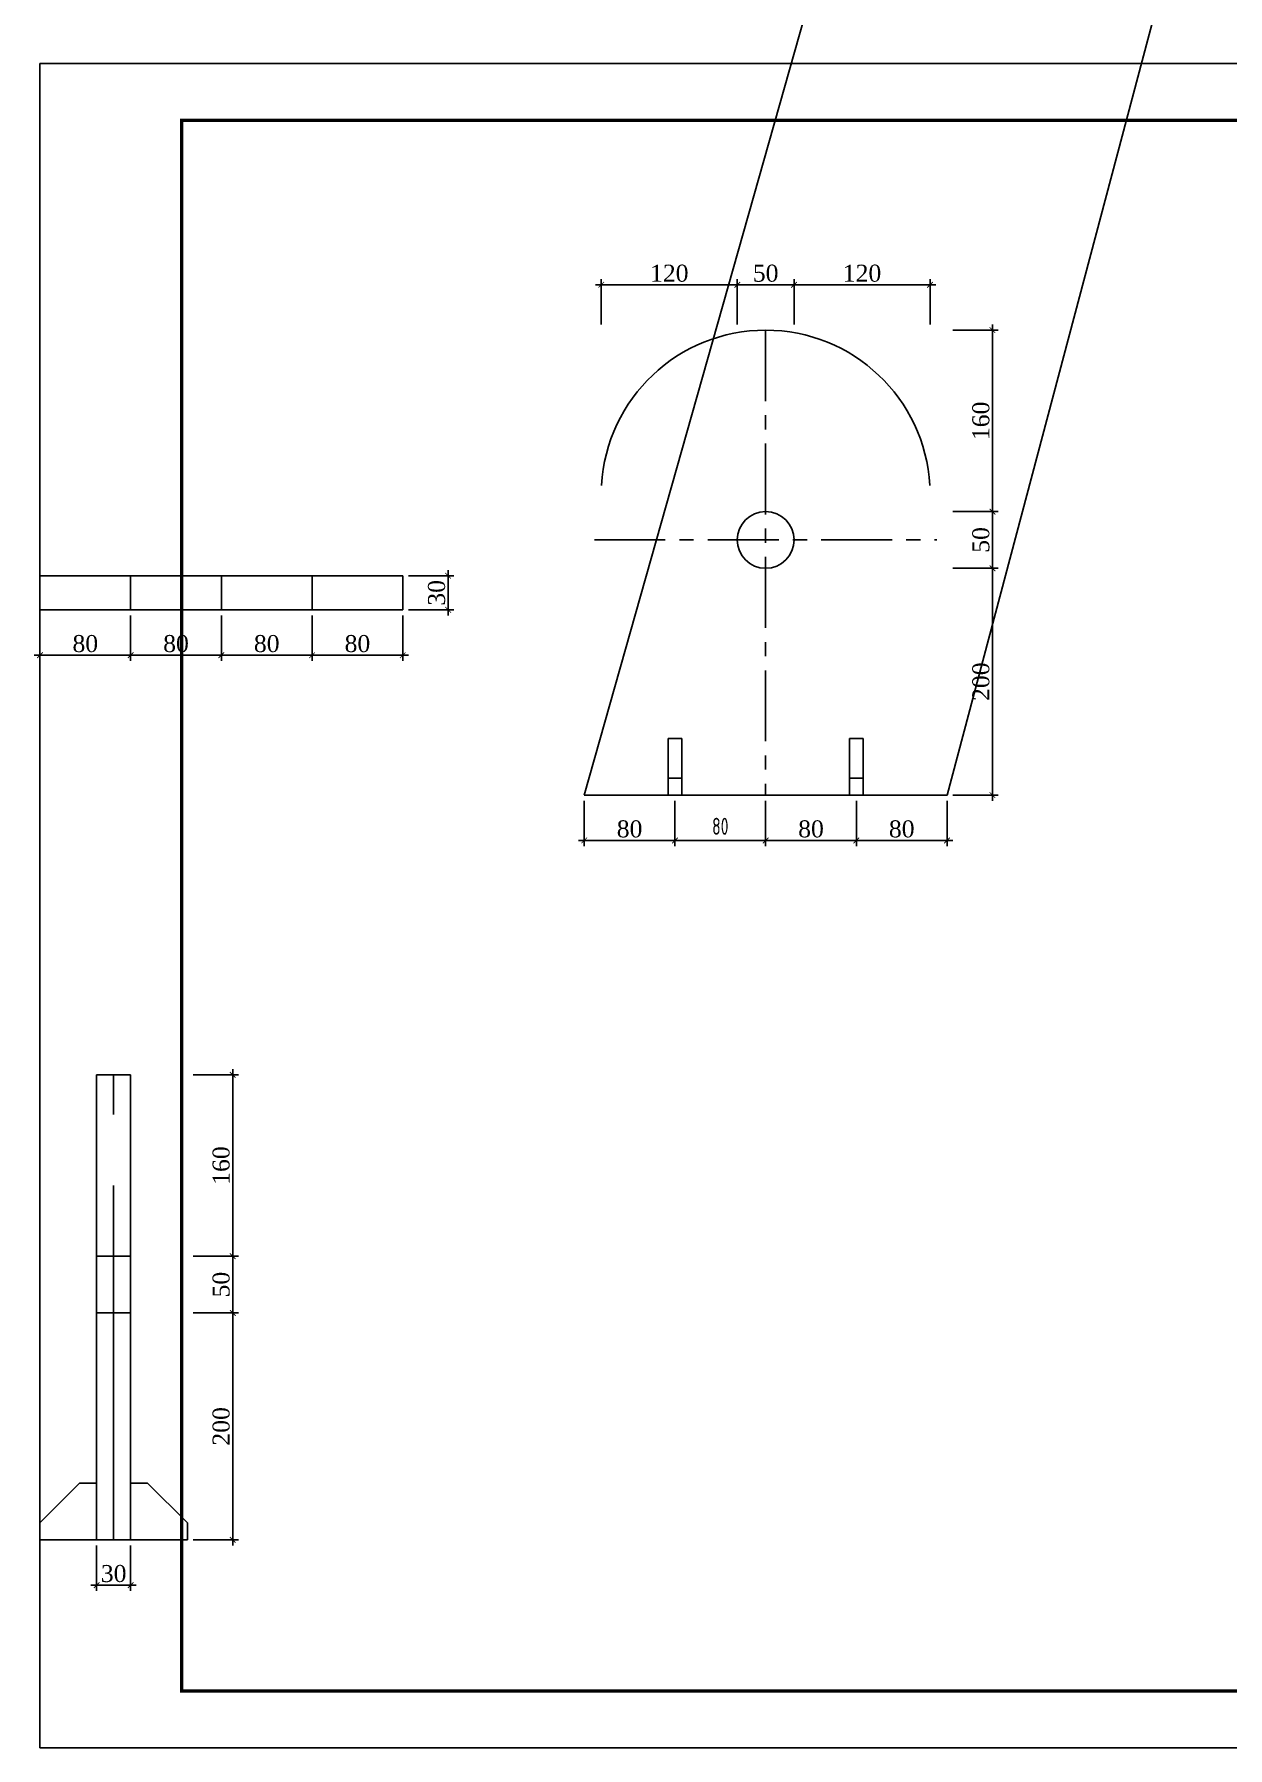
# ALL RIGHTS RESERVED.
# Model space of a CAD drawing. Extents: x -100 to 128588, y 0 to 64527.
# Drawn here: x -100 to 20950, y 12733 to 42951 of the extents above; entities that cross this region are included whole.
import ezdxf
from ezdxf.enums import TextEntityAlignment as Align

# ---------------------------------------------------------------- set-up
doc = ezdxf.new("R2010")
doc.units = 0
doc.header["$LTSCALE"] = 1000
doc.linetypes.add('CENTER', pattern=[2, 1.25, -0.25, 0.25, -0.25])
doc.layers.get('0').update_dxf_attribs({"linetype": 'CONTINUOUS'})
doc.layers.get('Defpoints').update_dxf_attribs({"linetype": 'CONTINUOUS'})
doc.layers.add('1粗实线', color=1, linetype='CONTINUOUS', lineweight=30)
doc.layers.add('HFZT', color=5, linetype='CONTINUOUS', lineweight=15)
doc.styles.add('dd', font='times.ttf')
doc.styles.add('TSSD_Dimension', font='tssdeng.shx', dxfattribs={"width": 0.7, "bigfont": 'hztxt.shx'})
doc.styles.add('TSSD_NORM', font='tssdeng.shx', dxfattribs={"width": 0.7, "bigfont": 'hztxt.shx'})
doc.dimstyles.get("Standard").update_dxf_attribs({"dimtxt": 0.18, "dimasz": 0.18, "dimexe": 0.18, "dimexo": 0.0625, "dimgap": 0.09, "dimtad": 0, "dimtih": 1, "dimtoh": 1, "dimdec": 4, "dimzin": 0, "dimdsep": 46, "dimtxsty": 'Standard', "dimcen": 0.09, "dimadec": 0, "dimazin": 0, "dimtfac": 1, "dimtdec": 4, "dimtofl": 0, "dimtmove": 0, "dimatfit": 3, "dimfxl": 1, "dimtolj": 1, "dimtzin": 0, "dimarcsym": 0})
doc.dimstyles.new('TSSD_100_100', dxfattribs={"dimtxt": 300, "dimasz": 100, "dimexe": 100, "dimexo": 250, "dimgap": 100, "dimtad": 1, "dimdec": 0, "dimzin": 0, "dimdsep": 46, "dimtxsty": 'TSSD_Dimension', "dimblk": 'ARCHTICK', "dimblk1": 'ARCHTICK', "dimblk2": 'ARCHTICK', "dimcen": 0, "dimdle": 100, "dimclrt": 7, "dimadec": 0, "dimazin": 0, "dimtfac": 1, "dimtdec": 0, "dimtix": 1, "dimtmove": 2, "dimatfit": 3, "dimfxl": 1, "dimtolj": 1, "dimtzin": 0, "dimarcsym": 0})

# ---------------------------------------------------------------- blocks, each defined once
blk = doc.blocks.new('DETK')
at = {"color": 7, "linetype": 'Continuous'}
blk.add_lwpolyline([(0, 0), (0, 29700), (42000, 29700), (42000, 0), (0, 0)], dxfattribs=at)
at = {"layer": '1粗实线', "color": 7, "linetype": 'Continuous', "const_width": 60}
blk.add_lwpolyline([(2500, 1000), (2500, 28700), (41000, 28700), (41000, 1000), (2500, 1000)], dxfattribs=at)
at = {"layer": 'HFZT', "color": 2, "style": 'TSSD_NORM', "width": 0.7}
for tag, height, p in [('比例尺', 250, (40275, 3100)), ('图号', 250, (37501, 1700)), ('日期', 250, (40275, 1700)), ('图名', 400, (31926, 1425))]:
    blk.add_attdef(tag, text='', height=height, dxfattribs=at).set_placement(p, align=Align.MIDDLE)
blk = doc.blocks.new('_ArchTick')
at = {"color": 0, "linetype": 'ByBlock', "const_width": 0.15}
blk.add_lwpolyline([(-0.5, -0.5), (0.5, 0.5)], dxfattribs=at)
blk = doc.blocks.new('*D203')
at = {"color": 0, "lineweight": -2, "transparency": 16777216}
for p, q in [((9600, 29433), (9600, 28633)), ((11200, 29433), (11200, 28633)), ((9500, 28733), (11300, 28733))]:
    blk.add_line(p, q, dxfattribs=at)
at = {"layer": 'Defpoints', "color": 0, "transparency": 16777216}
for p in [(9600, 29533), (11200, 29533), (11200, 28733)]:
    blk.add_point(p, dxfattribs=at)
at = {"color": 0, "lineweight": -2, "transparency": 16777216, "xscale": 100, "yscale": 100, "zscale": 100, "rotation": 180}
blk.add_blockref('_ArchTick', (9600, 28733), dxfattribs=at)
at = {"color": 0, "lineweight": -2, "transparency": 16777216, "xscale": 100, "yscale": 100, "zscale": 100}
blk.add_blockref('_ArchTick', (11200, 28733), dxfattribs=at)
at = {"color": 0, "transparency": 16777216, "insert": (10400, 28935), "char_height": 300, "attachment_point": 5, "style": 'dd'}
blk.add_mtext('\\A1;80', dxfattribs=at)
blk = doc.blocks.new('*D204')
at = {"color": 0, "lineweight": -2, "transparency": 16777216}
for p, q in [((11200, 29283), (11200, 28633)), ((12800, 29283), (12800, 28633)), ((11100, 28733), (12900, 28733))]:
    blk.add_line(p, q, dxfattribs=at)
at = {"layer": 'Defpoints', "color": 0, "transparency": 16777216}
for p in [(11200, 29533), (12800, 29533), (12800, 28733)]:
    blk.add_point(p, dxfattribs=at)
at = {"color": 0, "lineweight": -2, "transparency": 16777216, "xscale": 100, "yscale": 100, "zscale": 100, "rotation": 180}
blk.add_blockref('_ArchTick', (11200, 28733), dxfattribs=at)
at = {"color": 0, "lineweight": -2, "transparency": 16777216, "xscale": 100, "yscale": 100, "zscale": 100}
blk.add_blockref('_ArchTick', (12800, 28733), dxfattribs=at)
at = {"color": 7, "transparency": 16777216, "insert": (12000, 28983), "char_height": 300, "attachment_point": 5, "style": 'TSSD_Dimension'}
blk.add_mtext('\\A1;80', dxfattribs=at)
blk = doc.blocks.new('*D205')
at = {"color": 0, "lineweight": -2, "transparency": 16777216}
for p, q in [((12800, 29433), (12800, 28633)), ((14400, 29433), (14400, 28633)), ((12700, 28733), (14500, 28733))]:
    blk.add_line(p, q, dxfattribs=at)
at = {"layer": 'Defpoints', "color": 0, "transparency": 16777216}
for p in [(12800, 29533), (14400, 29533), (14400, 28733)]:
    blk.add_point(p, dxfattribs=at)
at = {"color": 0, "lineweight": -2, "transparency": 16777216, "xscale": 100, "yscale": 100, "zscale": 100, "rotation": 180}
blk.add_blockref('_ArchTick', (12800, 28733), dxfattribs=at)
at = {"color": 0, "lineweight": -2, "transparency": 16777216, "xscale": 100, "yscale": 100, "zscale": 100}
blk.add_blockref('_ArchTick', (14400, 28733), dxfattribs=at)
at = {"color": 0, "transparency": 16777216, "insert": (13600, 28935), "char_height": 300, "attachment_point": 5, "style": 'dd'}
blk.add_mtext('\\A1;80', dxfattribs=at)
blk = doc.blocks.new('*D206')
at = {"color": 0, "lineweight": -2, "transparency": 16777216}
for p, q in [((14400, 29433), (14400, 28633)), ((16000, 29433), (16000, 28633)), ((14300, 28733), (16100, 28733))]:
    blk.add_line(p, q, dxfattribs=at)
at = {"layer": 'Defpoints', "color": 0, "transparency": 16777216}
for p in [(14400, 29533), (16000, 29533), (16000, 28733)]:
    blk.add_point(p, dxfattribs=at)
at = {"color": 0, "lineweight": -2, "transparency": 16777216, "xscale": 100, "yscale": 100, "zscale": 100, "rotation": 180}
blk.add_blockref('_ArchTick', (14400, 28733), dxfattribs=at)
at = {"color": 0, "lineweight": -2, "transparency": 16777216, "xscale": 100, "yscale": 100, "zscale": 100}
blk.add_blockref('_ArchTick', (16000, 28733), dxfattribs=at)
at = {"color": 0, "transparency": 16777216, "insert": (15200, 28935), "char_height": 300, "attachment_point": 5, "style": 'dd'}
blk.add_mtext('\\A1;80', dxfattribs=at)
blk = doc.blocks.new('*D207')
at = {"color": 0, "lineweight": -2, "transparency": 16777216}
for p, q in [((16800, 29433), (16800, 33633)), ((16100, 33533), (16900, 33533)), ((16100, 29533), (16900, 29533))]:
    blk.add_line(p, q, dxfattribs=at)
at = {"layer": 'Defpoints', "color": 0, "transparency": 16777216}
for p in [(16000, 33533), (16800, 33533), (16000, 29533)]:
    blk.add_point(p, dxfattribs=at)
at = {"color": 0, "lineweight": -2, "transparency": 16777216, "xscale": 100, "yscale": 100, "zscale": 100}
for p, rotation in [((16800, 33533), 90), ((16800, 29533), 270)]:
    blk.add_blockref('_ArchTick', p, dxfattribs=dict(at, rotation=rotation))
at = {"color": 0, "transparency": 16777216, "insert": (16597, 31533), "char_height": 300, "attachment_point": 5, "rotation": 90, "style": 'dd'}
blk.add_mtext('\\A1;200', dxfattribs=at)
blk = doc.blocks.new('*D208')
at = {"color": 0, "lineweight": -2, "transparency": 16777216}
for p, q in [((16100, 34533), (16900, 34533)), ((16800, 33433), (16800, 34633)), ((16100, 33533), (16900, 33533))]:
    blk.add_line(p, q, dxfattribs=at)
at = {"layer": 'Defpoints', "color": 0, "transparency": 16777216}
for p in [(16000, 34533), (16800, 34533), (16000, 33533)]:
    blk.add_point(p, dxfattribs=at)
at = {"color": 0, "lineweight": -2, "transparency": 16777216, "xscale": 100, "yscale": 100, "zscale": 100}
for p, rotation in [((16800, 34533), 90), ((16800, 33533), 270)]:
    blk.add_blockref('_ArchTick', p, dxfattribs=dict(at, rotation=rotation))
at = {"color": 0, "transparency": 16777216, "insert": (16597, 34033), "char_height": 300, "attachment_point": 5, "rotation": 90, "style": 'dd'}
blk.add_mtext('\\A1;50', dxfattribs=at)
blk = doc.blocks.new('*D209')
at = {"color": 0, "lineweight": -2, "transparency": 16777216}
for p, q in [((16800, 34433), (16800, 37833)), ((16100, 37733), (16900, 37733)), ((16100, 34533), (16900, 34533))]:
    blk.add_line(p, q, dxfattribs=at)
at = {"layer": 'Defpoints', "color": 0, "transparency": 16777216}
for p in [(16000, 37733), (16800, 37733), (16000, 34533)]:
    blk.add_point(p, dxfattribs=at)
at = {"color": 0, "lineweight": -2, "transparency": 16777216, "xscale": 100, "yscale": 100, "zscale": 100}
for p, rotation in [((16800, 37733), 90), ((16800, 34533), 270)]:
    blk.add_blockref('_ArchTick', p, dxfattribs=dict(at, rotation=rotation))
at = {"color": 0, "transparency": 16777216, "insert": (16597, 36133), "char_height": 300, "attachment_point": 5, "rotation": 90, "style": 'dd'}
blk.add_mtext('\\A1;160', dxfattribs=at)
blk = doc.blocks.new('*D210')
at = {"color": 0, "lineweight": -2, "transparency": 16777216}
for p, q in [((9800, 38533), (12400, 38533)), ((9900, 37833), (9900, 38633)), ((12300, 37833), (12300, 38633))]:
    blk.add_line(p, q, dxfattribs=at)
at = {"layer": 'Defpoints', "color": 0, "transparency": 16777216}
for p in [(12300, 38533), (9900, 37733), (12300, 37733)]:
    blk.add_point(p, dxfattribs=at)
at = {"color": 0, "lineweight": -2, "transparency": 16777216, "xscale": 100, "yscale": 100, "zscale": 100, "rotation": 180}
blk.add_blockref('_ArchTick', (9900, 38533), dxfattribs=at)
at = {"color": 0, "lineweight": -2, "transparency": 16777216, "xscale": 100, "yscale": 100, "zscale": 100}
blk.add_blockref('_ArchTick', (12300, 38533), dxfattribs=at)
at = {"color": 0, "transparency": 16777216, "insert": (11100, 38735), "char_height": 300, "attachment_point": 5, "style": 'dd'}
blk.add_mtext('\\A1;120', dxfattribs=at)
blk = doc.blocks.new('*D211')
at = {"color": 0, "lineweight": -2, "transparency": 16777216}
for p, q in [((12200, 38533), (13400, 38533)), ((12300, 37833), (12300, 38633)), ((13300, 37833), (13300, 38633))]:
    blk.add_line(p, q, dxfattribs=at)
at = {"layer": 'Defpoints', "color": 0, "transparency": 16777216}
for p in [(13300, 38533), (12300, 37733), (13300, 37733)]:
    blk.add_point(p, dxfattribs=at)
at = {"color": 0, "lineweight": -2, "transparency": 16777216, "xscale": 100, "yscale": 100, "zscale": 100, "rotation": 180}
blk.add_blockref('_ArchTick', (12300, 38533), dxfattribs=at)
at = {"color": 0, "lineweight": -2, "transparency": 16777216, "xscale": 100, "yscale": 100, "zscale": 100}
blk.add_blockref('_ArchTick', (13300, 38533), dxfattribs=at)
at = {"color": 0, "transparency": 16777216, "insert": (12800, 38735), "char_height": 300, "attachment_point": 5, "style": 'dd'}
blk.add_mtext('\\A1;50', dxfattribs=at)
blk = doc.blocks.new('*D212')
at = {"color": 0, "lineweight": -2, "transparency": 16777216}
for p, q in [((13200, 38533), (15800, 38533)), ((13300, 37833), (13300, 38633)), ((15700, 37833), (15700, 38633))]:
    blk.add_line(p, q, dxfattribs=at)
at = {"layer": 'Defpoints', "color": 0, "transparency": 16777216}
for p in [(15700, 38533), (13300, 37733), (15700, 37733)]:
    blk.add_point(p, dxfattribs=at)
at = {"color": 0, "lineweight": -2, "transparency": 16777216, "xscale": 100, "yscale": 100, "zscale": 100, "rotation": 180}
blk.add_blockref('_ArchTick', (13300, 38533), dxfattribs=at)
at = {"color": 0, "lineweight": -2, "transparency": 16777216, "xscale": 100, "yscale": 100, "zscale": 100}
blk.add_blockref('_ArchTick', (15700, 38533), dxfattribs=at)
at = {"color": 0, "transparency": 16777216, "insert": (14500, 38735), "char_height": 300, "attachment_point": 5, "style": 'dd'}
blk.add_mtext('\\A1;120', dxfattribs=at)
blk = doc.blocks.new('*D213')
at = {"color": 0, "lineweight": -2, "transparency": 16777216}
for p, q in [((1000, 16300), (1000, 15500)), ((1600, 16300), (1600, 15500)), ((900, 15600), (1700, 15600))]:
    blk.add_line(p, q, dxfattribs=at)
at = {"layer": 'Defpoints', "color": 0, "transparency": 16777216}
for p in [(1000, 16400), (1600, 16400), (1600, 15600)]:
    blk.add_point(p, dxfattribs=at)
at = {"color": 0, "lineweight": -2, "transparency": 16777216, "xscale": 100, "yscale": 100, "zscale": 100, "rotation": 180}
blk.add_blockref('_ArchTick', (1000, 15600), dxfattribs=at)
at = {"color": 0, "lineweight": -2, "transparency": 16777216, "xscale": 100, "yscale": 100, "zscale": 100}
blk.add_blockref('_ArchTick', (1600, 15600), dxfattribs=at)
at = {"color": 0, "transparency": 16777216, "insert": (1300, 15803), "char_height": 300, "attachment_point": 5, "style": 'dd'}
blk.add_mtext('\\A1;30', dxfattribs=at)
blk = doc.blocks.new('*D214')
at = {"color": 0, "lineweight": -2, "transparency": 16777216}
for p, q in [((2700, 20400), (3500, 20400)), ((3400, 16300), (3400, 20500)), ((2700, 16400), (3500, 16400))]:
    blk.add_line(p, q, dxfattribs=at)
at = {"layer": 'Defpoints', "color": 0, "transparency": 16777216}
for p in [(2600, 20400), (3400, 20400), (2600, 16400)]:
    blk.add_point(p, dxfattribs=at)
at = {"color": 0, "lineweight": -2, "transparency": 16777216, "xscale": 100, "yscale": 100, "zscale": 100}
for p, rotation in [((3400, 20400), 90), ((3400, 16400), 270)]:
    blk.add_blockref('_ArchTick', p, dxfattribs=dict(at, rotation=rotation))
at = {"color": 0, "transparency": 16777216, "insert": (3197, 18400), "char_height": 300, "attachment_point": 5, "rotation": 90, "style": 'dd'}
blk.add_mtext('\\A1;200', dxfattribs=at)
blk = doc.blocks.new('*D215')
at = {"color": 0, "lineweight": -2, "transparency": 16777216}
for p, q in [((3400, 20300), (3400, 21500)), ((2700, 21400), (3500, 21400)), ((2700, 20400), (3500, 20400))]:
    blk.add_line(p, q, dxfattribs=at)
at = {"layer": 'Defpoints', "color": 0, "transparency": 16777216}
for p in [(2600, 21400), (3400, 21400), (2600, 20400)]:
    blk.add_point(p, dxfattribs=at)
at = {"color": 0, "lineweight": -2, "transparency": 16777216, "xscale": 100, "yscale": 100, "zscale": 100}
for p, rotation in [((3400, 21400), 90), ((3400, 20400), 270)]:
    blk.add_blockref('_ArchTick', p, dxfattribs=dict(at, rotation=rotation))
at = {"color": 0, "transparency": 16777216, "insert": (3197, 20900), "char_height": 300, "attachment_point": 5, "rotation": 90, "style": 'dd'}
blk.add_mtext('\\A1;50', dxfattribs=at)
blk = doc.blocks.new('*D216')
at = {"color": 0, "lineweight": -2, "transparency": 16777216}
for p, q in [((2700, 24600), (3500, 24600)), ((3400, 21300), (3400, 24700)), ((2700, 21400), (3500, 21400))]:
    blk.add_line(p, q, dxfattribs=at)
at = {"layer": 'Defpoints', "color": 0, "transparency": 16777216}
for p in [(2600, 24600), (3400, 24600), (2600, 21400)]:
    blk.add_point(p, dxfattribs=at)
at = {"color": 0, "lineweight": -2, "transparency": 16777216, "xscale": 100, "yscale": 100, "zscale": 100}
for p, rotation in [((3400, 24600), 90), ((3400, 21400), 270)]:
    blk.add_blockref('_ArchTick', p, dxfattribs=dict(at, rotation=rotation))
at = {"color": 0, "transparency": 16777216, "insert": (3197, 23000), "char_height": 300, "attachment_point": 5, "rotation": 90, "style": 'dd'}
blk.add_mtext('\\A1;160', dxfattribs=at)
blk = doc.blocks.new('*D217')
at = {"color": 0, "lineweight": -2, "transparency": 16777216}
for p, q in [((0, 32700), (0, 31900)), ((1600, 32700), (1600, 31900)), ((-100, 32000), (1700, 32000))]:
    blk.add_line(p, q, dxfattribs=at)
at = {"layer": 'Defpoints', "color": 0, "transparency": 16777216}
for p in [(0, 32800), (1600, 32800), (1600, 32000)]:
    blk.add_point(p, dxfattribs=at)
at = {"color": 0, "lineweight": -2, "transparency": 16777216, "xscale": 100, "yscale": 100, "zscale": 100, "rotation": 180}
blk.add_blockref('_ArchTick', (0, 32000), dxfattribs=at)
at = {"color": 0, "lineweight": -2, "transparency": 16777216, "xscale": 100, "yscale": 100, "zscale": 100}
blk.add_blockref('_ArchTick', (1600, 32000), dxfattribs=at)
at = {"color": 0, "transparency": 16777216, "insert": (800, 32203), "char_height": 300, "attachment_point": 5, "style": 'dd'}
blk.add_mtext('\\A1;80', dxfattribs=at)
blk = doc.blocks.new('*D218')
at = {"color": 0, "lineweight": -2, "transparency": 16777216}
for p, q in [((1600, 32700), (1600, 31900)), ((3200, 32700), (3200, 31900)), ((1500, 32000), (3300, 32000))]:
    blk.add_line(p, q, dxfattribs=at)
at = {"layer": 'Defpoints', "color": 0, "transparency": 16777216}
for p in [(1600, 32800), (3200, 32800), (3200, 32000)]:
    blk.add_point(p, dxfattribs=at)
at = {"color": 0, "lineweight": -2, "transparency": 16777216, "xscale": 100, "yscale": 100, "zscale": 100, "rotation": 180}
blk.add_blockref('_ArchTick', (1600, 32000), dxfattribs=at)
at = {"color": 0, "lineweight": -2, "transparency": 16777216, "xscale": 100, "yscale": 100, "zscale": 100}
blk.add_blockref('_ArchTick', (3200, 32000), dxfattribs=at)
at = {"color": 0, "transparency": 16777216, "insert": (2400, 32203), "char_height": 300, "attachment_point": 5, "style": 'dd'}
blk.add_mtext('\\A1;80', dxfattribs=at)
blk = doc.blocks.new('*D219')
at = {"color": 0, "lineweight": -2, "transparency": 16777216}
for p, q in [((3200, 32700), (3200, 31900)), ((4800, 32700), (4800, 31900)), ((3100, 32000), (4900, 32000))]:
    blk.add_line(p, q, dxfattribs=at)
at = {"layer": 'Defpoints', "color": 0, "transparency": 16777216}
for p in [(3200, 32800), (4800, 32800), (4800, 32000)]:
    blk.add_point(p, dxfattribs=at)
at = {"color": 0, "lineweight": -2, "transparency": 16777216, "xscale": 100, "yscale": 100, "zscale": 100, "rotation": 180}
blk.add_blockref('_ArchTick', (3200, 32000), dxfattribs=at)
at = {"color": 0, "lineweight": -2, "transparency": 16777216, "xscale": 100, "yscale": 100, "zscale": 100}
blk.add_blockref('_ArchTick', (4800, 32000), dxfattribs=at)
at = {"color": 0, "transparency": 16777216, "insert": (4000, 32203), "char_height": 300, "attachment_point": 5, "style": 'dd'}
blk.add_mtext('\\A1;80', dxfattribs=at)
blk = doc.blocks.new('*D220')
at = {"color": 0, "lineweight": -2, "transparency": 16777216}
for p, q in [((4800, 32700), (4800, 31900)), ((6400, 32700), (6400, 31900)), ((4700, 32000), (6500, 32000))]:
    blk.add_line(p, q, dxfattribs=at)
at = {"layer": 'Defpoints', "color": 0, "transparency": 16777216}
for p in [(4800, 32800), (6400, 32800), (6400, 32000)]:
    blk.add_point(p, dxfattribs=at)
at = {"color": 0, "lineweight": -2, "transparency": 16777216, "xscale": 100, "yscale": 100, "zscale": 100, "rotation": 180}
blk.add_blockref('_ArchTick', (4800, 32000), dxfattribs=at)
at = {"color": 0, "lineweight": -2, "transparency": 16777216, "xscale": 100, "yscale": 100, "zscale": 100}
blk.add_blockref('_ArchTick', (6400, 32000), dxfattribs=at)
at = {"color": 0, "transparency": 16777216, "insert": (5600, 32203), "char_height": 300, "attachment_point": 5, "style": 'dd'}
blk.add_mtext('\\A1;80', dxfattribs=at)
blk = doc.blocks.new('*D221')
at = {"color": 0, "lineweight": -2, "transparency": 16777216}
for p, q in [((6500, 33400), (7300, 33400)), ((7200, 32700), (7200, 33500)), ((6500, 32800), (7300, 32800))]:
    blk.add_line(p, q, dxfattribs=at)
at = {"layer": 'Defpoints', "color": 0, "transparency": 16777216}
for p in [(6400, 33400), (7200, 33400), (6400, 32800)]:
    blk.add_point(p, dxfattribs=at)
at = {"color": 0, "lineweight": -2, "transparency": 16777216, "xscale": 100, "yscale": 100, "zscale": 100}
for p, rotation in [((7200, 33400), 90), ((7200, 32800), 270)]:
    blk.add_blockref('_ArchTick', p, dxfattribs=dict(at, rotation=rotation))
at = {"color": 0, "transparency": 16777216, "insert": (6997, 33100), "char_height": 300, "attachment_point": 5, "rotation": 90, "style": 'dd'}
blk.add_mtext('\\A1;30', dxfattribs=at)

msp = doc.modelspace()

# ---------------------------------------------------------------- linework, layer by layer
for p, q in [((9600, 29532.74954), (19504.49685, 64526.93494)), ((16000, 29532.74954), (25295.50315, 64526.93494)), ((0, 33400), (6400, 33400)), ((0, 32800), (0, 33400)), ((1600, 32800), (1600, 33400)), ((3200, 32800), (3200, 33400)), ((4800, 32800), (4800, 33400)), ((6400, 32800), (6400, 33400)), ((0, 32800), (6400, 32800)), ((11080, 29532.74954), (11080, 30532.74954)), ((11080, 30532.74954), (11320, 30532.74954)), ((11320, 29532.74954), (11320, 30532.74954)), ((14280, 29532.74954), (14280, 30532.74954)), ((14280, 30532.74954), (14520, 30532.74954)), ((14520, 29532.74954), (14520, 30532.74954)), ((11080, 29832.74954), (11320, 29832.74954)), ((14280, 29832.74954), (14520, 29832.74954)), ((9600, 29532.74954), (16000, 29532.74954)), ((1000, 16400), (1000, 24600)), ((1000, 24600), (1600, 24600)), ((1600, 16400), (1600, 24600)), ((1000, 21400), (1600, 21400)), ((1000, 20400), (1600, 20400)), ((0, 16700), (700, 17400)), ((700, 17400), (1000, 17400)), ((1600, 17400), (1900, 17400)), ((1900, 17400), (2600, 16700)), ((0, 16400), (0, 16700)), ((2600, 16700), (2600, 16400)), ((0, 16400), (1000, 16400)), ((1000, 16400), (1600, 16400)), ((1600, 16400), (2600, 16400))]:
    msp.add_line(p, q)
at = {"linetype": 'CENTER'}
for p, q in [((12800, 37732.74954), (12800, 29532.74954)), ((9780, 34032.74954), (15820, 34032.74954))]:
    msp.add_line(p, q, dxfattribs=at)
at = {"linetype": 'CENTER', "ltscale": 5}
msp.add_line((1300, 16400), (1300, 24600), dxfattribs=at)
msp.add_circle((12800, 34032.74954), 500)
msp.add_arc((12800, 34832.74954), 2900, 3.191164621, 176.808835379)

# ---------------------------------------------------------------- block references
msp.add_blockref('DETK', (0, 12732.74954))

# ---------------------------------------------------------------- dimensions: what is measured, and where the dimension line sits
for p1, p2, distance, text, override, picture, middle in [((9900, 37732.74954), (12300, 37732.74954), 800, '120', {"dimtxt": 300, "dimasz": 100, "dimexe": 100, "dimexo": 100, "dimgap": 50, "dimtad": 1, "dimjust": 0, "dimtih": 1, "dimtxsty": 'dd', "dimblk1": 'ArchTick', "dimblk2": 'ArchTick', "dimsah": 1, "dimdle": 100}, '*D210', (11100, 38735.34507)), ((12300, 37732.74954), (13300, 37732.74954), 800, '50', {"dimtxt": 300, "dimasz": 100, "dimexe": 100, "dimexo": 100, "dimgap": 50, "dimtad": 1, "dimjust": 0, "dimtih": 1, "dimtxsty": 'dd', "dimblk1": 'ArchTick', "dimblk2": 'ArchTick', "dimsah": 1, "dimdle": 100}, '*D211', (12800, 38735.34507)), ((13300, 37732.74954), (15700, 37732.74954), 800, '120', {"dimtxt": 300, "dimasz": 100, "dimexe": 100, "dimexo": 100, "dimgap": 50, "dimtad": 1, "dimjust": 0, "dimtih": 1, "dimtxsty": 'dd', "dimblk1": 'ArchTick', "dimblk2": 'ArchTick', "dimsah": 1, "dimdle": 100}, '*D212', (14500, 38735.34507)), ((16000, 34532.74954), (16000, 37732.74954), -800, '160', {"dimtxt": 300, "dimasz": 100, "dimexe": 100, "dimexo": 100, "dimgap": 50, "dimtad": 1, "dimjust": 0, "dimtih": 0, "dimtxsty": 'dd', "dimblk1": 'ArchTick', "dimblk2": 'ArchTick', "dimsah": 1, "dimdle": 100}, '*D209', (16597.40447, 36132.74954)), ((16000, 33532.74954), (16000, 34532.74954), -800, '50', {"dimtxt": 300, "dimasz": 100, "dimexe": 100, "dimexo": 100, "dimgap": 50, "dimtad": 1, "dimjust": 0, "dimtih": 0, "dimtxsty": 'dd', "dimblk1": 'ArchTick', "dimblk2": 'ArchTick', "dimsah": 1, "dimdle": 100}, '*D208', (16597.40447, 34032.74954)), ((16000, 29532.74954), (16000, 33532.74954), -800, '200', {"dimtxt": 300, "dimasz": 100, "dimexe": 100, "dimexo": 100, "dimgap": 50, "dimtad": 1, "dimjust": 0, "dimtih": 0, "dimtxsty": 'dd', "dimblk1": 'ArchTick', "dimblk2": 'ArchTick', "dimsah": 1, "dimdle": 100}, '*D207', (16597.40447, 31532.74954)), ((6400, 32800), (6400, 33400), -800, '30', {"dimtxt": 300, "dimasz": 100, "dimexe": 100, "dimexo": 100, "dimgap": 50, "dimtad": 1, "dimjust": 0, "dimtih": 0, "dimtxsty": 'dd', "dimblk1": 'ArchTick', "dimblk2": 'ArchTick', "dimsah": 1, "dimdle": 100}, '*D221', (6997.40447, 33100)), ((0, 32800), (1600, 32800), -800, '80', {"dimtxt": 300, "dimasz": 100, "dimexe": 100, "dimexo": 100, "dimgap": 50, "dimtad": 1, "dimjust": 0, "dimtih": 0, "dimtxsty": 'dd', "dimblk1": 'ArchTick', "dimblk2": 'ArchTick', "dimsah": 1, "dimdle": 100}, '*D217', (800, 32202.59553)), ((1600, 32800), (3200, 32800), -800, '80', {"dimtxt": 300, "dimasz": 100, "dimexe": 100, "dimexo": 100, "dimgap": 50, "dimtad": 1, "dimjust": 0, "dimtih": 0, "dimtxsty": 'dd', "dimblk1": 'ArchTick', "dimblk2": 'ArchTick', "dimsah": 1, "dimdle": 100}, '*D218', (2400, 32202.59553)), ((3200, 32800), (4800, 32800), -800, '80', {"dimtxt": 300, "dimasz": 100, "dimexe": 100, "dimexo": 100, "dimgap": 50, "dimtad": 1, "dimjust": 0, "dimtih": 0, "dimtxsty": 'dd', "dimblk1": 'ArchTick', "dimblk2": 'ArchTick', "dimsah": 1, "dimdle": 100}, '*D219', (4000, 32202.59553)), ((4800, 32800), (6400, 32800), -800, '80', {"dimtxt": 300, "dimasz": 100, "dimexe": 100, "dimexo": 100, "dimgap": 50, "dimtad": 1, "dimjust": 0, "dimtih": 0, "dimtxsty": 'dd', "dimblk1": 'ArchTick', "dimblk2": 'ArchTick', "dimsah": 1, "dimdle": 100}, '*D220', (5600, 32202.59553)), ((9600, 29532.74954), (11200, 29532.74954), -800, '80', {"dimtxt": 300, "dimasz": 100, "dimexe": 100, "dimexo": 100, "dimgap": 50, "dimtad": 1, "dimjust": 0, "dimtih": 0, "dimtxsty": 'dd', "dimblk1": 'ArchTick', "dimblk2": 'ArchTick', "dimsah": 1, "dimdle": 100}, '*D203', (10400, 28935.34507)), ((12800, 29532.74954), (14400, 29532.74954), -800, '80', {"dimtxt": 300, "dimasz": 100, "dimexe": 100, "dimexo": 100, "dimgap": 50, "dimtad": 1, "dimjust": 0, "dimtih": 0, "dimtxsty": 'dd', "dimblk1": 'ArchTick', "dimblk2": 'ArchTick', "dimsah": 1, "dimdle": 100}, '*D205', (13600, 28935.34507)), ((14400, 29532.74954), (16000, 29532.74954), -800, '80', {"dimtxt": 300, "dimasz": 100, "dimexe": 100, "dimexo": 100, "dimgap": 50, "dimtad": 1, "dimjust": 0, "dimtih": 0, "dimtxsty": 'dd', "dimblk1": 'ArchTick', "dimblk2": 'ArchTick', "dimsah": 1, "dimdle": 100}, '*D206', (15200, 28935.34507)), ((2600, 21400), (2600, 24600), -800, '160', {"dimtxt": 300, "dimasz": 100, "dimexe": 100, "dimexo": 100, "dimgap": 50, "dimtad": 1, "dimjust": 0, "dimtih": 0, "dimtxsty": 'dd', "dimblk1": 'ArchTick', "dimblk2": 'ArchTick', "dimsah": 1, "dimdle": 100}, '*D216', (3197.40447, 23000)), ((2600, 20400), (2600, 21400), -800, '50', {"dimtxt": 300, "dimasz": 100, "dimexe": 100, "dimexo": 100, "dimgap": 50, "dimtad": 1, "dimjust": 0, "dimtih": 0, "dimtxsty": 'dd', "dimblk1": 'ArchTick', "dimblk2": 'ArchTick', "dimsah": 1, "dimdle": 100}, '*D215', (3197.40447, 20900)), ((2600, 16400), (2600, 20400), -800, '200', {"dimtxt": 300, "dimasz": 100, "dimexe": 100, "dimexo": 100, "dimgap": 50, "dimtad": 1, "dimjust": 0, "dimtih": 0, "dimtxsty": 'dd', "dimblk1": 'ArchTick', "dimblk2": 'ArchTick', "dimsah": 1, "dimdle": 100}, '*D214', (3197.40447, 18400)), ((1000, 16400), (1600, 16400), -800, '30', {"dimtxt": 300, "dimasz": 100, "dimexe": 100, "dimexo": 100, "dimgap": 50, "dimtad": 1, "dimjust": 0, "dimtih": 0, "dimtxsty": 'dd', "dimblk1": 'ArchTick', "dimblk2": 'ArchTick', "dimsah": 1, "dimdle": 100}, '*D213', (1300, 15802.59553))]:
    dim = msp.add_aligned_dim(p1=p1, p2=p2, distance=distance, text=text, dimstyle='Standard', override=override)
    dim.commit()
    dim.dimension.update_dxf_attribs({"geometry": picture, "text_midpoint": middle})
dim = msp.add_aligned_dim(p1=(11200, 29532.74954), p2=(12800, 29532.74954), distance=-800, text='80', dimstyle='TSSD_100_100')
dim.commit()
dim.dimension.update_dxf_attribs({"geometry": '*D204', "text_midpoint": (12000, 28982.74954)})

doc.saveas('drawing.dxf')
